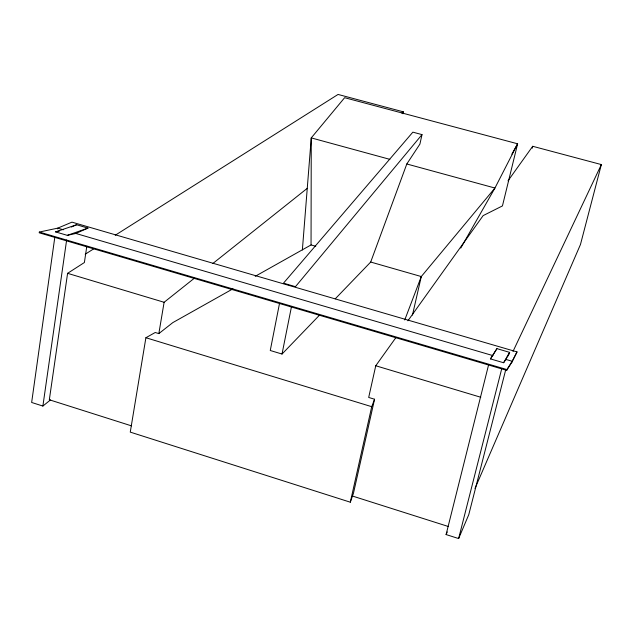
<?xml version="1.0" encoding="UTF-8"?>
<svg xmlns="http://www.w3.org/2000/svg" width="633" height="633" viewBox="0 0 633 633"><rect width="100%" height="100%" fill="white"/><g stroke="black" fill="none" stroke-linecap="round" stroke-linejoin="round"><path stroke-width="0.95" d="M255.234 276.305L311.048 244.939L311.254 137.899L344.637 97.688L517.62 143.794L502.444 205.915L483.129 215.616L407.905 320.796M302.368 249.988L311.254 137.899L389.849 159.35M39.333 232.034L39.23 232.809L506.701 370.345L511.986 362.029L517.019 351.908L71.964 222.143L57.73 228.149L39.333 232.034L506.898 369.553L512.184 361.261L517.019 351.908M54.77 237.541L31.65 402.469L42.886 406.054L50.505 399.906M57.627 228.901L57.73 228.149L63.3 229.779M42.886 406.054L66.631 240.026M86.808 246.277L84.387 262.521L67.589 273.329L49.327 399.771L131.474 425.859M232.912 288.846L172.801 322.616L158.836 333.599L155.22 332.499L145.899 337.729L130.263 432.117L350.31 502.198L353.459 493.265L374.562 399.233L368.691 397.453L375.757 365.755L395.854 337.658M158.836 333.599L164.113 302.281L194.291 278.267M403.015 113.766L403.363 111.843L338.054 94.444L115.238 235.247M279.517 303.365L270.259 350.492L282.025 354.045L319.538 315.123M282.025 354.045L291.433 306.894M422.005 134.615L295.461 286.678L283.481 283.173L412.858 132.155L422.005 134.615L419.908 144.102L406.805 163.979L370.693 262.046L335.229 298.847M350.31 502.198L371.721 406.687L374.562 399.233M412.455 315.092L421.285 276.55L494.943 188.033L517.62 143.794L511.852 154.151M532.266 148.193L532.701 146.286L601.35 164.572L580.461 244.504L474.972 488.502M505.799 369.482L468.768 514.676L458.624 538.556L446.099 534.568L488.494 365.257M458.624 538.556L501.629 369.134M506.701 370.345L506.898 369.553M511.986 362.029L512.184 361.261L505.878 359.417L503.599 362.741L490.472 358.911L496.929 348.633L509.652 352.383L505.878 359.417M404.748 319.966L421.285 276.55L370.693 262.046M446.099 534.568L447.27 531.934M513.007 351.41L601.35 164.572M505.688 360.185L506.55 358.571M507.84 356.165L509.13 353.752M460.777 248.057L494.943 188.033L406.805 163.979M490.472 358.911L496.929 348.633M503.599 362.741L509.652 352.383M508.006 180.832L532.701 146.286M212.862 263.486L307.258 188.341M401.813 113.07L403.363 111.843M85.194 254.229L94.372 248.429M75.841 233.458L87.979 228.102L76.609 224.755L55.554 231.9L67.327 235.349L75.841 233.458L492.925 355.619M71.3 227.025L76.609 224.755M67.327 235.349L87.979 228.102M55.554 231.9L59.407 231.077M311.048 244.939L315.764 246.292M67.589 273.329L164.113 302.281M375.757 365.755L480.771 397.255M145.899 337.729L371.721 406.687M352.723 496.13L448.37 526.506"/></g></svg>
